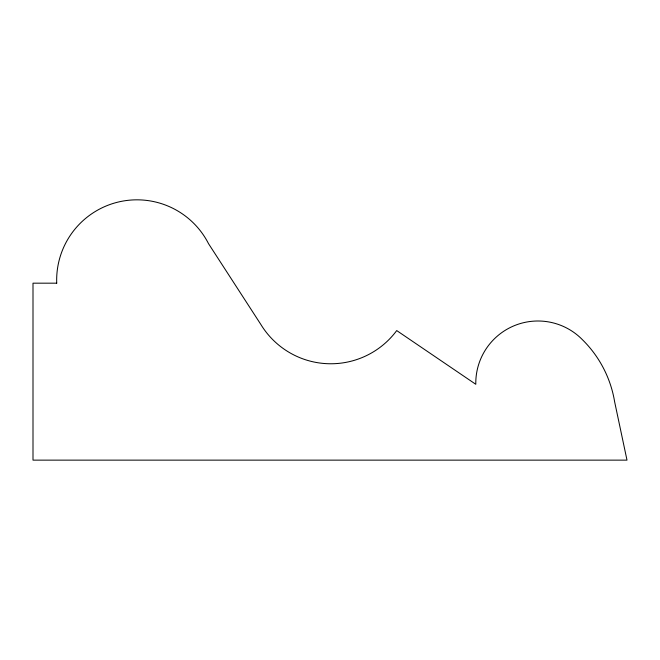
<?xml version="1.0" encoding="UTF-8"?>
<svg xmlns="http://www.w3.org/2000/svg" width="660" height="660" viewBox="0 0 660 660"><rect width="100%" height="100%" fill="white"/><g stroke="black" fill="none" stroke-linecap="round" stroke-linejoin="round"><path stroke-width="0.99" d="M56.719 283.173L33 283.173L33 460.135L627 460.135L614.641 401.841A112.769 112.769 0 0 0 582.425 339.71A62.18 62.18 0 0 0 475.794 384.293L396.718 330.577A81.98 81.98 0 0 1 260.716 324.258L208.535 243.68A80.314 80.314 0 0 0 56.719 283.173"/></g></svg>
